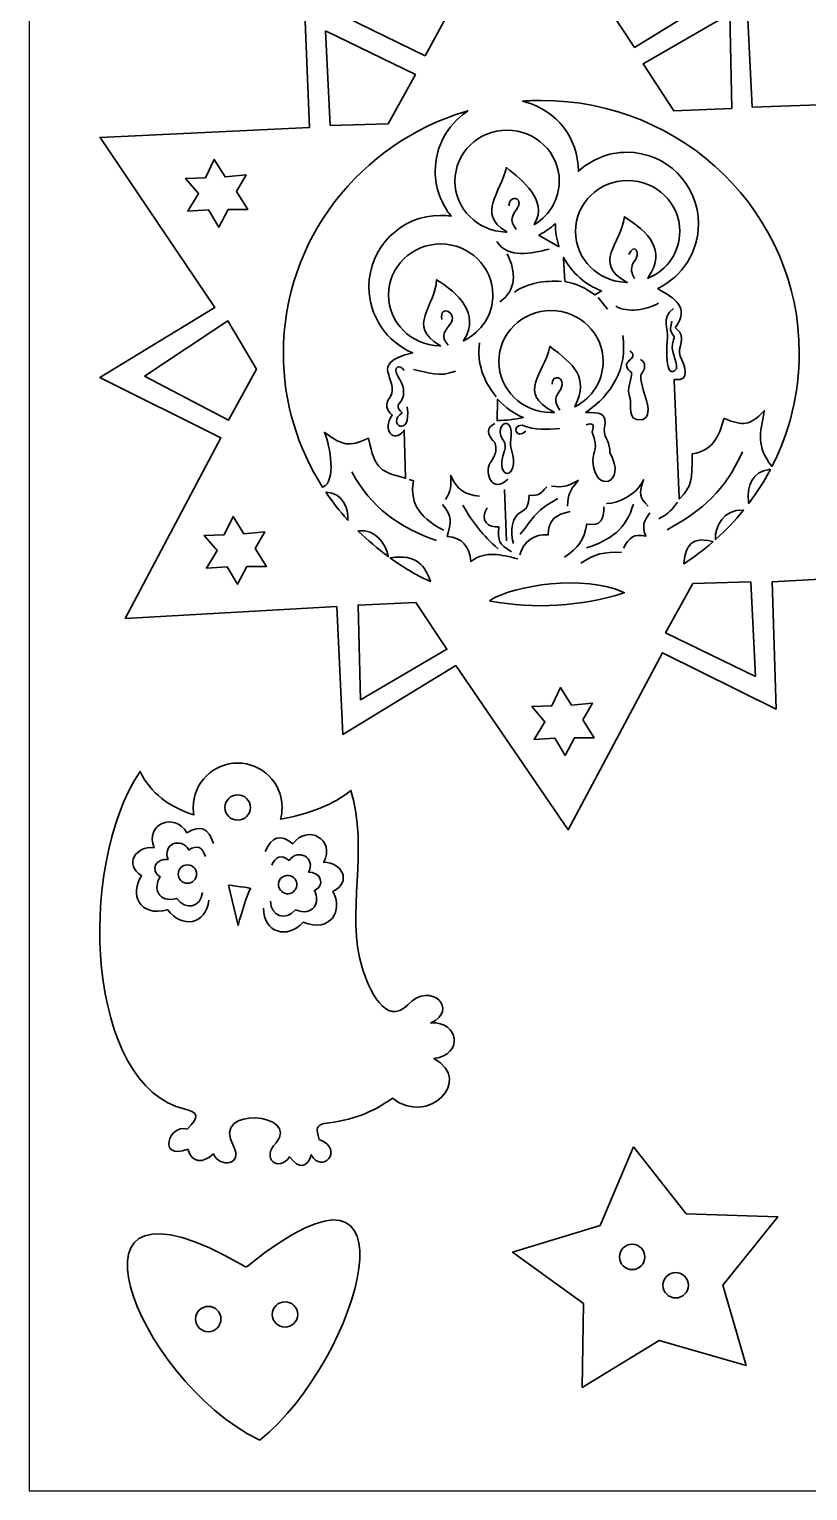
# Model space of a CAD drawing. Header units: millimetres. Extents: x -109 to 102, y -98 to 112.
# Drawn here: x -108.2 to -46.8, y -98 to 17.1 of the extents above; entities that cross this region are included whole.
import ezdxf

# ---------------------------------------------------------------- set-up
doc = ezdxf.new("R2010")
doc.units = ezdxf.units.MM
doc.header["$MEASUREMENT"] = 0
doc.layers.add('layer 1', color=7, linetype='Continuous')

msp = doc.modelspace()

# ---------------------------------------------------------------- linework, layer by layer
at = {"layer": 'layer 1', "color": 137}
msp.add_lwpolyline([(-108.1613, -97.9675), (101.8387, -97.9675), (101.8387, 112.0323), (-108.1613, 112.0323), (-108.1613, -97.9675)], close=True, dxfattribs=at)
at = {"layer": 'layer 1', "color": 3, "lineweight": 35}
for centre in [(-95.6941, -49.4082), (-95.694, -49.4082)]:
    msp.add_ellipse(centre, major_axis=(0, 0.7242), ratio=1, dxfattribs=at)
at = {"layer": 'layer 1', "lineweight": 35}
for points, knots in [([(-76.9587, 15.0064), (-76.9587, 15.0064), (-69.3111, 29.0803), (-69.3111, 29.0803), (-69.3111, 29.0803), (-69.3111, 29.0803), (-60.4698, 15.6772), (-60.4698, 15.6772), (-60.4698, 15.6772), (-60.4698, 15.6772), (-51.7024, 21.0904), (-51.7024, 21.0904), (-51.7024, 21.0904), (-51.7024, 21.0904), (-51.1985, 10.9813), (-51.1985, 10.9813), (-51.1985, 10.9813), (-51.1985, 10.9813), (-35.3804, 11.518), (-35.3804, 11.518), (-35.3804, 11.518), (-35.3804, 11.518), (-42.6118, -2.3478), (-42.6118, -2.3478), (-42.6118, -2.3478), (-42.6118, -2.3478), (-33.7567, -7.0247), (-33.7567, -7.0247), (-33.7567, -7.0247), (-33.7567, -7.0247), (-42.2969, -12.4516), (-42.2969, -12.4516), (-42.2969, -12.4516), (-42.2969, -12.4516), (-33.9785, -25.5261), (-33.9785, -25.5261), (-33.9785, -25.5261), (-33.9785, -25.5261), (-49.6159, -26.4051), (-49.6159, -26.4051), (-49.6159, -26.4051), (-49.6159, -26.4051), (-49.3201, -36.4212), (-49.3201, -36.4212), (-49.3201, -36.4212), (-49.3201, -36.4212), (-58.2629, -31.9799), (-58.2629, -31.9799), (-58.2629, -31.9799), (-58.2629, -31.9799), (-65.6886, -45.9197), (-65.6886, -45.9197), (-65.6886, -45.9197), (-65.6886, -45.9197), (-74.5437, -32.9931), (-74.5437, -32.9931), (-74.5437, -32.9931), (-74.5437, -32.9931), (-83.4452, -38.4063), (-83.4452, -38.4063), (-83.4452, -38.4063), (-83.4452, -38.4063), (-83.9353, -28.3435), (-83.9353, -28.3435), (-83.9353, -28.3435), (-83.9353, -28.3435), (-100.5996, -29.2828), (-100.5996, -29.2828), (-100.5996, -29.2828), (-100.5996, -29.2828), (-93.0588, -15.061), (-93.0588, -15.061), (-93.0588, -15.061), (-93.0588, -15.061), (-102.5847, -10.3186), (-102.5847, -10.3186), (-102.5847, -10.3186), (-102.5847, -10.3186), (-93.5352, -4.7903), (-93.5352, -4.7903), (-93.5352, -4.7903), (-93.5352, -4.7903), (-102.571, 8.5991), (-102.571, 8.5991), (-102.571, 8.5991), (-102.571, 8.5991), (-86.0821, 9.3713), (-86.0821, 9.3713), (-86.0821, 9.3713), (-86.0821, 9.3713), (-86.4983, 19.6885), (-86.4983, 19.6885), (-86.4983, 19.6885), (-86.4983, 19.6885), (-76.9587, 15.0064), (-76.9587, 15.0064)], [0, 0, 0, 0, 0.04, 0.04, 0.04, 0.04, 0.08, 0.08, 0.08, 0.08, 0.12, 0.12, 0.12, 0.12, 0.16, 0.16, 0.16, 0.16, 0.2, 0.2, 0.2, 0.2, 0.24, 0.24, 0.24, 0.24, 0.28, 0.28, 0.28, 0.28, 0.32, 0.32, 0.32, 0.32, 0.36, 0.36, 0.36, 0.36, 0.4, 0.4, 0.4, 0.4, 0.44, 0.44, 0.44, 0.44, 0.48, 0.48, 0.48, 0.48, 0.52, 0.52, 0.52, 0.52, 0.56, 0.56, 0.56, 0.56, 0.6, 0.6, 0.6, 0.6, 0.64, 0.64, 0.64, 0.64, 0.68, 0.68, 0.68, 0.68, 0.72, 0.72, 0.72, 0.72, 0.76, 0.76, 0.76, 0.76, 0.8, 0.8, 0.8, 0.8, 0.84, 0.84, 0.84, 0.84, 0.88, 0.88, 0.88, 0.88, 0.92, 0.92, 0.92, 0.92, 1, 1, 1, 1]), ([(-52.9541, 18.339), (-52.9541, 18.339), (-52.8109, 10.8746), (-52.8109, 10.8746), (-52.8109, 10.8746), (-52.8109, 10.8746), (-57.3719, 10.6958), (-57.3719, 10.6958), (-57.3719, 10.6958), (-57.3719, 10.6958), (-59.7788, 14.402), (-59.7788, 14.402), (-59.7788, 14.402), (-59.7788, 14.402), (-52.9541, 18.339), (-52.9541, 18.339)], [0, 0, 0, 0, 0.2, 0.2, 0.2, 0.2, 0.4, 0.4, 0.4, 0.4, 0.6, 0.6, 0.6, 0.6, 1, 1, 1, 1]), ([(-84.8149, 16.9996), (-84.8149, 16.9996), (-84.4458, 9.543), (-84.4458, 9.543), (-84.4458, 9.543), (-84.4458, 9.543), (-79.8833, 9.6774), (-79.8833, 9.6774), (-79.8833, 9.6774), (-79.8833, 9.6774), (-77.7363, 13.54), (-77.7363, 13.54), (-77.7363, 13.54), (-77.7363, 13.54), (-84.8149, 16.9996), (-84.8149, 16.9996)], [0, 0, 0, 0, 0.2, 0.2, 0.2, 0.2, 0.4, 0.4, 0.4, 0.4, 0.6, 0.6, 0.6, 0.6, 1, 1, 1, 1]), ([(-58.6175, -3.3373), (-57.3039, -4.0619), (-56.1159, -4.817), (-57.2179, -6.3064), (-57.2179, -6.3064), (-57.2773, -6.3866), (-57.2795, -6.3695), (-57.2015, -6.4299), (-57.2015, -6.4299), (-56.2652, -7.1553), (-57.1599, -7.9455), (-56.8695, -8.6283), (-56.8695, -8.6283), (-56.4908, -9.333), (-56.0527, -10.6408), (-57.2501, -10.4578), (-57.2501, -10.4578), (-57.3642, -10.4406), (-57.3391, -10.4448), (-57.3342, -10.5601), (-57.3342, -10.5601), (-57.3342, -10.5601), (-56.942, -19.7545), (-56.942, -19.7545), (-56.942, -19.7545), (-56.9371, -19.8698), (-56.961, -19.9076), (-56.87, -19.8087), (-56.87, -19.8087), (-55.9657, -18.8278), (-55.9085, -18.4183), (-55.9298, -16.3534), (-55.9298, -16.3534), (-55.9303, -16.3106), (-55.9257, -16.3197), (-55.8837, -16.3134), (-55.8837, -16.3134), (-54.3164, -16.0793), (-53.826, -14.9676), (-53.4224, -13.5614), (-53.4224, -13.5614), (-53.4122, -13.5256), (-53.4139, -13.5324), (-53.3798, -13.5456), (-53.3798, -13.5456), (-51.9052, -14.1208), (-51.4169, -14.1416), (-50.282, -12.952), (-50.282, -12.952), (-50.2148, -12.8815), (-50.2258, -12.8878), (-50.2432, -12.9779), (-50.2432, -12.9779), (-50.5832, -14.7273), (-50.8867, -15.7191), (-49.6677, -17.2765), (-49.6677, -17.2765), (-49.6327, -17.3211), (-49.6397, -17.317), (-49.6145, -17.2678), (-49.6145, -17.2678), (-48.2522, -14.5956), (-47.4846, -11.5821), (-47.4846, -8.393), (-47.4846, -8.393), (-47.4846, 2.597), (-56.5869, 11.5096), (-67.811, 11.5096), (-67.811, 11.5096), (-68.2262, 11.5096), (-68.6386, 11.497), (-69.0476, 11.4729), (-69.0476, 11.4729), (-69.4103, 11.4516), (-69.3355, 11.464), (-69.0361, 11.382), (-69.0361, 11.382), (-66.6493, 10.7261), (-64.8951, 8.5405), (-64.8951, 5.9457), (-64.8951, 5.9457), (-64.8951, 5.9457), (-64.8953, 5.9254), (-64.8953, 5.9254), (-64.8953, 5.9254), (-63.8901, 6.8554), (-62.5457, 7.4241), (-61.0685, 7.4241), (-61.0685, 7.4241), (-57.9555, 7.4241), (-55.431, 4.8995), (-55.431, 1.7865), (-55.431, 1.7865), (-55.431, -0.435), (-56.7168, -2.3566), (-58.5844, -3.2751), (-58.5844, -3.2751), (-58.6424, -3.3035), (-58.6867, -3.2991), (-58.6175, -3.3373)], [0, 0, 0, 0, 0.03846154, 0.03846154, 0.03846154, 0.03846154, 0.07692308, 0.07692308, 0.07692308, 0.07692308, 0.11538462, 0.11538462, 0.11538462, 0.11538462, 0.15384615, 0.15384615, 0.15384615, 0.15384615, 0.19230769, 0.19230769, 0.19230769, 0.19230769, 0.23076923, 0.23076923, 0.23076923, 0.23076923, 0.26923077, 0.26923077, 0.26923077, 0.26923077, 0.30769231, 0.30769231, 0.30769231, 0.30769231, 0.34615385, 0.34615385, 0.34615385, 0.34615385, 0.38461538, 0.38461538, 0.38461538, 0.38461538, 0.42307692, 0.42307692, 0.42307692, 0.42307692, 0.46153846, 0.46153846, 0.46153846, 0.46153846, 0.5, 0.5, 0.5, 0.5, 0.53846154, 0.53846154, 0.53846154, 0.53846154, 0.57692308, 0.57692308, 0.57692308, 0.57692308, 0.61538462, 0.61538462, 0.61538462, 0.61538462, 0.65384615, 0.65384615, 0.65384615, 0.65384615, 0.69230769, 0.69230769, 0.69230769, 0.69230769, 0.73076923, 0.73076923, 0.73076923, 0.73076923, 0.76923077, 0.76923077, 0.76923077, 0.76923077, 0.80769231, 0.80769231, 0.80769231, 0.80769231, 0.84615385, 0.84615385, 0.84615385, 0.84615385, 0.88461538, 0.88461538, 0.88461538, 0.88461538, 0.92307692, 0.92307692, 0.92307692, 0.92307692, 1, 1, 1, 1]), ([(-84.8341, -14.6672), (-83.4626, -15.6757), (-82.9722, -15.7992), (-81.4749, -15.0999), (-81.4749, -15.0999), (-81.4376, -15.0825), (-81.4293, -15.0631), (-81.4208, -15.1071), (-81.4208, -15.1071), (-80.9234, -17.6595), (-80.376, -17.7199), (-78.5432, -18.2248), (-78.5432, -18.2248), (-78.5016, -18.2361), (-78.5078, -18.2375), (-78.5089, -18.1946), (-78.5089, -18.1946), (-78.5089, -18.1946), (-78.6064, -14.5145), (-78.6064, -14.5145), (-78.6064, -14.5145), (-78.6089, -14.4255), (-78.6018, -14.4332), (-78.654, -14.5003), (-78.654, -14.5003), (-79.4576, -15.5349), (-80.4058, -14.3934), (-79.5616, -13.2814), (-79.5616, -13.2814), (-79.5416, -13.2553), (-79.5563, -13.2567), (-79.5802, -13.2366), (-79.5802, -13.2366), (-79.9416, -12.9308), (-80.2275, -12.4585), (-79.7156, -11.8528), (-79.7156, -11.8528), (-78.9105, -10.3835), (-81.5916, -9.2218), (-77.9482, -8.3725), (-77.9482, -8.3725), (-79.9719, -7.5167), (-81.3922, -5.5127), (-81.3922, -3.1777), (-81.3922, -3.1777), (-81.3922, -0.0647), (-78.8676, 2.4598), (-75.7546, 2.4598), (-75.7546, 2.4598), (-75.4685, 2.4598), (-75.1874, 2.4384), (-74.9127, 2.3972), (-74.9127, 2.3972), (-75.6988, 3.3663), (-76.1702, 4.6009), (-76.1702, 5.9457), (-76.1702, 5.9457), (-76.1702, 7.8649), (-75.2106, 9.5603), (-73.7453, 10.5785), (-73.7453, 10.5785), (-73.5584, 10.7084), (-73.5131, 10.7154), (-73.7611, 10.6414), (-73.7611, 10.6414), (-82.0828, 8.1497), (-88.1373, 0.5698), (-88.1373, -8.393), (-88.1373, -8.393), (-88.1373, -12.2729), (-87.002, -15.8933), (-85.0399, -18.9544), (-85.0399, -18.9544), (-83.9347, -18.4966), (-84.4571, -15.7028), (-84.8754, -14.6985), (-84.8754, -14.6985), (-84.9197, -14.5923), (-84.9276, -14.5985), (-84.8341, -14.6672)], [0, 0, 0, 0, 0.04761905, 0.04761905, 0.04761905, 0.04761905, 0.0952381, 0.0952381, 0.0952381, 0.0952381, 0.14285714, 0.14285714, 0.14285714, 0.14285714, 0.19047619, 0.19047619, 0.19047619, 0.19047619, 0.23809524, 0.23809524, 0.23809524, 0.23809524, 0.28571429, 0.28571429, 0.28571429, 0.28571429, 0.33333333, 0.33333333, 0.33333333, 0.33333333, 0.38095238, 0.38095238, 0.38095238, 0.38095238, 0.42857143, 0.42857143, 0.42857143, 0.42857143, 0.47619048, 0.47619048, 0.47619048, 0.47619048, 0.52380952, 0.52380952, 0.52380952, 0.52380952, 0.57142857, 0.57142857, 0.57142857, 0.57142857, 0.61904762, 0.61904762, 0.61904762, 0.61904762, 0.66666667, 0.66666667, 0.66666667, 0.66666667, 0.71428571, 0.71428571, 0.71428571, 0.71428571, 0.76190476, 0.76190476, 0.76190476, 0.76190476, 0.80952381, 0.80952381, 0.80952381, 0.80952381, 0.85714286, 0.85714286, 0.85714286, 0.85714286, 0.9047619, 0.9047619, 0.9047619, 0.9047619, 1, 1, 1, 1]), ([(-70.6179, 1.2126), (-72.8846, 2.617), (-71.0278, 4.2378), (-70.5571, 6.2178), (-70.5571, 6.2178), (-69.2804, 5.1881), (-67.3045, 3.667), (-68.3142, 1.8395), (-68.3142, 1.8395), (-68.3834, 1.7144), (-68.4066, 1.7058), (-68.2716, 1.7912), (-68.2716, 1.7912), (-67.1435, 2.5068), (-66.3971, 3.7483), (-66.3971, 5.1597), (-66.3971, 5.1597), (-66.3971, 7.3761), (-68.2374, 9.1736), (-70.5068, 9.1736), (-70.5068, 9.1736), (-72.7761, 9.1736), (-74.6163, 7.3761), (-74.6163, 5.1597), (-74.6163, 5.1597), (-74.6163, 2.978), (-72.8331, 1.2022), (-70.6128, 1.1472), (-70.6128, 1.1472), (-70.4629, 1.1437), (-70.519, 1.1514), (-70.6179, 1.2126)], [0, 0, 0, 0, 0.11111111, 0.11111111, 0.11111111, 0.11111111, 0.22222222, 0.22222222, 0.22222222, 0.22222222, 0.33333333, 0.33333333, 0.33333333, 0.33333333, 0.44444444, 0.44444444, 0.44444444, 0.44444444, 0.55555556, 0.55555556, 0.55555556, 0.55555556, 0.66666667, 0.66666667, 0.66666667, 0.66666667, 0.77777778, 0.77777778, 0.77777778, 0.77777778, 1, 1, 1, 1]), ([(-94.2832, 5.4181), (-94.2832, 5.4181), (-93.5787, 6.8624), (-93.5787, 6.8624), (-93.5787, 6.8624), (-93.5787, 6.8624), (-92.7233, 5.4853), (-92.7233, 5.4853), (-92.7233, 5.4853), (-92.7233, 5.4853), (-91.0794, 5.6364), (-91.0794, 5.6364), (-91.0794, 5.6364), (-91.0794, 5.6364), (-91.8342, 4.3265), (-91.8342, 4.3265), (-91.8342, 4.3265), (-91.8342, 4.3265), (-90.9452, 2.9158), (-90.9452, 2.9158), (-90.9452, 2.9158), (-90.9452, 2.9158), (-92.4885, 2.9158), (-92.4885, 2.9158), (-92.4885, 2.9158), (-92.4885, 2.9158), (-93.2265, 1.5218), (-93.2265, 1.5218), (-93.2265, 1.5218), (-93.2265, 1.5218), (-94.0316, 2.8822), (-94.0316, 2.8822), (-94.0316, 2.8822), (-94.0316, 2.8822), (-95.6755, 2.7814), (-95.6755, 2.7814), (-95.6755, 2.7814), (-95.6755, 2.7814), (-94.82, 4.1753), (-94.82, 4.1753), (-94.82, 4.1753), (-94.82, 4.1753), (-95.8432, 5.3677), (-95.8432, 5.3677), (-95.8432, 5.3677), (-95.8432, 5.3677), (-94.2832, 5.4181), (-94.2832, 5.4181)], [0, 0, 0, 0, 0.07692308, 0.07692308, 0.07692308, 0.07692308, 0.15384615, 0.15384615, 0.15384615, 0.15384615, 0.23076923, 0.23076923, 0.23076923, 0.23076923, 0.30769231, 0.30769231, 0.30769231, 0.30769231, 0.38461538, 0.38461538, 0.38461538, 0.38461538, 0.46153846, 0.46153846, 0.46153846, 0.46153846, 0.53846154, 0.53846154, 0.53846154, 0.53846154, 0.61538462, 0.61538462, 0.61538462, 0.61538462, 0.69230769, 0.69230769, 0.69230769, 0.69230769, 0.76923077, 0.76923077, 0.76923077, 0.76923077, 0.84615385, 0.84615385, 0.84615385, 0.84615385, 1, 1, 1, 1]), ([(-61.1146, -2.7644), (-63.8121, -1.3258), (-61.5313, 0.216), (-61.2643, 2.3551), (-61.2643, 2.3551), (-59.3488, 1.0949), (-57.962, -0.2273), (-59.3559, -2.3922), (-59.3559, -2.3922), (-59.4233, -2.4969), (-59.4781, -2.5315), (-59.3305, -2.4666), (-59.3305, -2.4666), (-57.8996, -1.8387), (-56.903, -0.4347), (-56.903, 1.1963), (-56.903, 1.1963), (-56.903, 3.4127), (-58.7433, 5.2101), (-61.0127, 5.2101), (-61.0127, 5.2101), (-63.282, 5.2101), (-65.1222, 3.4127), (-65.1222, 1.1963), (-65.1222, 1.1963), (-65.1222, -0.9855), (-63.339, -2.7613), (-61.1187, -2.8162), (-61.1187, -2.8162), (-60.9837, -2.8194), (-61.0106, -2.8199), (-61.1146, -2.7644)], [0, 0, 0, 0, 0.11111111, 0.11111111, 0.11111111, 0.11111111, 0.22222222, 0.22222222, 0.22222222, 0.22222222, 0.33333333, 0.33333333, 0.33333333, 0.33333333, 0.44444444, 0.44444444, 0.44444444, 0.44444444, 0.55555556, 0.55555556, 0.55555556, 0.55555556, 0.66666667, 0.66666667, 0.66666667, 0.66666667, 0.77777778, 0.77777778, 0.77777778, 0.77777778, 1, 1, 1, 1]), ([(-67.9702, 0.8855), (-67.9702, 0.8855), (-66.4675, 0.0175), (-66.4675, 0.0175), (-66.4675, 0.0175), (-66.4109, -0.0152), (-66.4077, -0.0288), (-66.4297, 0.0386), (-66.4297, 0.0386), (-66.6076, 0.5847), (-66.7047, 1.1672), (-66.7061, 1.7722), (-66.7061, 1.7722), (-66.7061, 1.8179), (-66.7138, 1.7993), (-66.7409, 1.7747), (-66.7409, 1.7747), (-67.1037, 1.4446), (-67.5099, 1.1611), (-67.9496, 0.934), (-67.9496, 0.934), (-67.9948, 0.9106), (-68.0216, 0.9151), (-67.9702, 0.8855)], [0, 0, 0, 0, 0.14285714, 0.14285714, 0.14285714, 0.14285714, 0.28571429, 0.28571429, 0.28571429, 0.28571429, 0.42857143, 0.42857143, 0.42857143, 0.42857143, 0.57142857, 0.57142857, 0.57142857, 0.57142857, 0.71428571, 0.71428571, 0.71428571, 0.71428571, 1, 1, 1, 1]), ([(-75.8473, -7.7598), (-78.4292, -6.2225), (-76.187, -4.7981), (-76.0589, -2.616), (-76.0589, -2.616), (-74.3401, -3.6841), (-72.6362, -5.2796), (-73.8886, -7.3142), (-73.8886, -7.3142), (-73.9611, -7.4323), (-73.9899, -7.4443), (-73.8487, -7.3726), (-73.8487, -7.3726), (-72.5308, -6.7041), (-71.6305, -5.3586), (-71.6305, -3.8084), (-71.6305, -3.8084), (-71.6305, -1.5919), (-73.4707, 0.2055), (-75.7401, 0.2055), (-75.7401, 0.2055), (-78.0094, 0.2055), (-79.8497, -1.5919), (-79.8497, -3.8084), (-79.8497, -3.8084), (-79.8497, -5.9867), (-78.072, -7.7604), (-75.8566, -7.8206), (-75.8566, -7.8206), (-75.7112, -7.8244), (-75.7357, -7.8263), (-75.8473, -7.7598)], [0, 0, 0, 0, 0.11111111, 0.11111111, 0.11111111, 0.11111111, 0.22222222, 0.22222222, 0.22222222, 0.22222222, 0.33333333, 0.33333333, 0.33333333, 0.33333333, 0.44444444, 0.44444444, 0.44444444, 0.44444444, 0.55555556, 0.55555556, 0.55555556, 0.55555556, 0.66666667, 0.66666667, 0.66666667, 0.66666667, 0.77777778, 0.77777778, 0.77777778, 0.77777778, 1, 1, 1, 1]), ([(-66.0521, -0.949), (-66.0521, -0.949), (-65.9491, -2.7422), (-65.9491, -2.7422), (-65.9491, -2.7422), (-65.0726, -2.9122), (-64.2685, -3.2854), (-63.5877, -3.8107), (-63.5877, -3.8107), (-63.5877, -3.8107), (-63.0874, -3.5127), (-63.0874, -3.5127), (-63.0874, -3.5127), (-63.0424, -3.4859), (-63.052, -3.4919), (-63.0974, -3.4744), (-63.0974, -3.4744), (-64.3413, -2.9941), (-65.3723, -2.0856), (-66.0093, -0.9294), (-66.0093, -0.9294), (-66.0707, -0.8179), (-66.0588, -0.8305), (-66.0521, -0.949)], [0, 0, 0, 0, 0.14285714, 0.14285714, 0.14285714, 0.14285714, 0.28571429, 0.28571429, 0.28571429, 0.28571429, 0.42857143, 0.42857143, 0.42857143, 0.42857143, 0.57142857, 0.57142857, 0.57142857, 0.57142857, 0.71428571, 0.71428571, 0.71428571, 0.71428571, 1, 1, 1, 1]), ([(-66.8571, -13.0073), (-69.7608, -11.45), (-67.6236, -10.1791), (-67.1352, -7.8557), (-67.1352, -7.8557), (-65.2545, -9.3041), (-64.0535, -10.2624), (-65.1462, -12.54), (-65.1462, -12.54), (-65.1803, -12.6113), (-65.2194, -12.643), (-65.1265, -12.5951), (-65.1265, -12.5951), (-63.8269, -11.921), (-62.9416, -10.5854), (-62.9416, -9.0481), (-62.9416, -9.0481), (-62.9416, -6.8317), (-64.7819, -5.0343), (-67.0512, -5.0343), (-67.0512, -5.0343), (-69.3205, -5.0343), (-71.1608, -6.8317), (-71.1608, -9.0481), (-71.1608, -9.0481), (-71.1608, -11.2645), (-69.3205, -13.0619), (-67.0512, -13.0619), (-67.0512, -13.0619), (-66.9925, -13.0619), (-66.934, -13.0606), (-66.876, -13.0581), (-66.876, -13.0581), (-66.7641, -13.0535), (-66.7532, -13.0629), (-66.8571, -13.0073)], [0, 0, 0, 0, 0.1, 0.1, 0.1, 0.1, 0.2, 0.2, 0.2, 0.2, 0.3, 0.3, 0.3, 0.3, 0.4, 0.4, 0.4, 0.4, 0.5, 0.5, 0.5, 0.5, 0.6, 0.6, 0.6, 0.6, 0.7, 0.7, 0.7, 0.7, 0.8, 0.8, 0.8, 0.8, 1, 1, 1, 1]), ([(-99.069, -10.2031), (-99.069, -10.2031), (-92.4534, -13.6629), (-92.4534, -13.6629), (-92.4534, -13.6629), (-92.4534, -13.6629), (-90.2576, -9.6613), (-90.2576, -9.6613), (-90.2576, -9.6613), (-90.2576, -9.6613), (-92.4999, -5.8532), (-92.4999, -5.8532), (-92.4999, -5.8532), (-92.4999, -5.8532), (-99.069, -10.2031), (-99.069, -10.2031)], [0, 0, 0, 0, 0.2, 0.2, 0.2, 0.2, 0.4, 0.4, 0.4, 0.4, 0.6, 0.6, 0.6, 0.6, 1, 1, 1, 1]), ([(-71.2631, -12.0837), (-71.2631, -12.0837), (-71.2951, -13.7001), (-71.2951, -13.7001), (-71.2951, -13.7001), (-70.5884, -13.7001), (-69.9184, -13.5891), (-69.2227, -13.4706), (-69.2227, -13.4706), (-69.9821, -13.1492), (-70.6562, -12.666), (-71.2025, -12.0646), (-71.2025, -12.0646), (-71.2673, -11.9931), (-71.2611, -11.9784), (-71.2631, -12.0837)], [0, 0, 0, 0, 0.2, 0.2, 0.2, 0.2, 0.4, 0.4, 0.4, 0.4, 0.6, 0.6, 0.6, 0.6, 1, 1, 1, 1]), ([(-70.7236, -16.0872), (-71.5782, -18.5303), (-69.4211, -18.4073), (-70.1542, -16.0125), (-70.1542, -16.0125), (-70.2625, -15.6589), (-70.2614, -15.5634), (-70.2159, -15.195), (-70.2159, -15.195), (-69.9387, -12.9634), (-71.7258, -14.1013), (-70.7751, -15.3126), (-70.7751, -15.3126), (-70.6013, -15.5338), (-70.6313, -15.8232), (-70.7236, -16.0872)], [0, 0, 0, 0, 0.2, 0.2, 0.2, 0.2, 0.4, 0.4, 0.4, 0.4, 0.6, 0.6, 0.6, 0.6, 1, 1, 1, 1]), ([(-49.8522, -17.5506), (-51.1898, -17.7505), (-51.6374, -18.8244), (-51.4915, -20.1078), (-51.4915, -20.1078), (-51.4728, -20.2727), (-51.4738, -20.2351), (-51.3851, -20.1158), (-51.3851, -20.1158), (-50.7918, -19.3203), (-50.2574, -18.4798), (-49.788, -17.6011), (-49.788, -17.6011), (-49.7417, -17.5139), (-49.7645, -17.5377), (-49.8522, -17.5506)], [0, 0, 0, 0, 0.2, 0.2, 0.2, 0.2, 0.4, 0.4, 0.4, 0.4, 0.6, 0.6, 0.6, 0.6, 1, 1, 1, 1]), ([(-83.0448, -21.5037), (-82.9679, -20.6556), (-83.4807, -19.3699), (-84.7471, -19.3354), (-84.7471, -19.3354), (-84.7971, -19.3341), (-84.7922, -19.3312), (-84.7652, -19.3714), (-84.7652, -19.3714), (-84.2571, -20.1218), (-83.6987, -20.8367), (-83.0944, -21.5112), (-83.0944, -21.5112), (-83.0511, -21.5594), (-83.0512, -21.5756), (-83.0448, -21.5037)], [0, 0, 0, 0, 0.2, 0.2, 0.2, 0.2, 0.4, 0.4, 0.4, 0.4, 0.6, 0.6, 0.6, 0.6, 1, 1, 1, 1]), ([(-51.9226, -20.7428), (-53.466, -20.6772), (-54.1321, -22.0476), (-54.0952, -23.021), (-54.0952, -23.021), (-54.093, -23.0804), (-54.0998, -23.0839), (-54.0547, -23.0432), (-54.0547, -23.0432), (-53.278, -22.3436), (-52.5571, -21.5855), (-51.8993, -20.7761), (-51.8993, -20.7761), (-51.8671, -20.7366), (-51.8752, -20.7447), (-51.9226, -20.7428)], [0, 0, 0, 0, 0.2, 0.2, 0.2, 0.2, 0.4, 0.4, 0.4, 0.4, 0.6, 0.6, 0.6, 0.6, 1, 1, 1, 1]), ([(-92.8074, -22.6901), (-92.8074, -22.6901), (-92.1029, -21.2458), (-92.1029, -21.2458), (-92.1029, -21.2458), (-92.1029, -21.2458), (-91.2474, -22.623), (-91.2474, -22.623), (-91.2474, -22.623), (-91.2474, -22.623), (-89.6036, -22.4718), (-89.6036, -22.4718), (-89.6036, -22.4718), (-89.6036, -22.4718), (-90.3584, -23.7818), (-90.3584, -23.7818), (-90.3584, -23.7818), (-90.3584, -23.7818), (-89.4694, -25.1925), (-89.4694, -25.1925), (-89.4694, -25.1925), (-89.4694, -25.1925), (-91.0126, -25.1925), (-91.0126, -25.1925), (-91.0126, -25.1925), (-91.0126, -25.1925), (-91.7507, -26.5864), (-91.7507, -26.5864), (-91.7507, -26.5864), (-91.7507, -26.5864), (-92.5558, -25.2261), (-92.5558, -25.2261), (-92.5558, -25.2261), (-92.5558, -25.2261), (-94.1996, -25.3268), (-94.1996, -25.3268), (-94.1996, -25.3268), (-94.1996, -25.3268), (-93.3442, -23.9329), (-93.3442, -23.9329), (-93.3442, -23.9329), (-93.3442, -23.9329), (-94.3674, -22.7405), (-94.3674, -22.7405), (-94.3674, -22.7405), (-94.3674, -22.7405), (-92.8074, -22.6901), (-92.8074, -22.6901)], [0, 0, 0, 0, 0.07692308, 0.07692308, 0.07692308, 0.07692308, 0.15384615, 0.15384615, 0.15384615, 0.15384615, 0.23076923, 0.23076923, 0.23076923, 0.23076923, 0.30769231, 0.30769231, 0.30769231, 0.30769231, 0.38461538, 0.38461538, 0.38461538, 0.38461538, 0.46153846, 0.46153846, 0.46153846, 0.46153846, 0.53846154, 0.53846154, 0.53846154, 0.53846154, 0.61538462, 0.61538462, 0.61538462, 0.61538462, 0.69230769, 0.69230769, 0.69230769, 0.69230769, 0.76923077, 0.76923077, 0.76923077, 0.76923077, 0.84615385, 0.84615385, 0.84615385, 0.84615385, 1, 1, 1, 1]), ([(-79.8809, -24.3585), (-80.0639, -23.4068), (-80.8561, -22.2151), (-82.1807, -22.3887), (-82.1807, -22.3887), (-82.2389, -22.3963), (-82.2583, -22.3857), (-82.2109, -22.4314), (-82.2109, -22.4314), (-81.5401, -23.0747), (-80.6613, -23.8376), (-79.9069, -24.387), (-79.9069, -24.387), (-79.8588, -24.4218), (-79.8711, -24.4101), (-79.8809, -24.3585)], [0, 0, 0, 0, 0.2, 0.2, 0.2, 0.2, 0.4, 0.4, 0.4, 0.4, 0.6, 0.6, 0.6, 0.6, 1, 1, 1, 1]), ([(-54.3442, -23.227), (-56.2238, -22.6808), (-56.4976, -24.0044), (-56.5804, -24.9082), (-56.5804, -24.9082), (-56.5877, -24.9883), (-56.6015, -24.9957), (-56.5303, -24.9492), (-56.5303, -24.9492), (-55.7541, -24.441), (-55.0155, -23.882), (-54.3196, -23.2768), (-54.3196, -23.2768), (-54.271, -23.2346), (-54.2877, -23.2433), (-54.3442, -23.227)], [0, 0, 0, 0, 0.2, 0.2, 0.2, 0.2, 0.4, 0.4, 0.4, 0.4, 0.6, 0.6, 0.6, 0.6, 1, 1, 1, 1]), ([(-76.5656, -26.2932), (-76.9568, -25.2078), (-77.6161, -24.1719), (-79.6858, -24.5069), (-79.6858, -24.5069), (-79.7368, -24.5151), (-79.7337, -24.5111), (-79.6924, -24.5405), (-79.6924, -24.5405), (-78.7228, -25.2287), (-77.7407, -25.8422), (-76.5997, -26.3443), (-76.5997, -26.3443), (-76.5183, -26.3802), (-76.5385, -26.3683), (-76.5656, -26.2932)], [0, 0, 0, 0, 0.2, 0.2, 0.2, 0.2, 0.4, 0.4, 0.4, 0.4, 0.6, 0.6, 0.6, 0.6, 1, 1, 1, 1]), ([(-61.3213, -27.2279), (-64.4216, -25.8027), (-70.0165, -26.6687), (-71.7902, -27.8268), (-71.7902, -27.8268), (-71.8733, -27.8809), (-71.9266, -27.8874), (-71.8085, -27.9104), (-71.8085, -27.9104), (-68.4103, -28.5725), (-64.6206, -28.3191), (-61.3182, -27.2744), (-61.3182, -27.2744), (-61.2474, -27.252), (-61.258, -27.257), (-61.3213, -27.2279)], [0, 0, 0, 0, 0.2, 0.2, 0.2, 0.2, 0.4, 0.4, 0.4, 0.4, 0.6, 0.6, 0.6, 0.6, 1, 1, 1, 1]), ([(-50.9405, -33.8639), (-50.9405, -33.8639), (-51.3096, -26.4073), (-51.3096, -26.4073), (-51.3096, -26.4073), (-51.3096, -26.4073), (-55.8721, -26.5417), (-55.8721, -26.5417), (-55.8721, -26.5417), (-55.8721, -26.5417), (-58.0191, -30.4043), (-58.0191, -30.4043), (-58.0191, -30.4043), (-58.0191, -30.4043), (-50.9405, -33.8639), (-50.9405, -33.8639)], [0, 0, 0, 0, 0.2, 0.2, 0.2, 0.2, 0.4, 0.4, 0.4, 0.4, 0.6, 0.6, 0.6, 0.6, 1, 1, 1, 1]), ([(-82.0461, -35.6926), (-82.0461, -35.6926), (-82.2484, -28.2296), (-82.2484, -28.2296), (-82.2484, -28.2296), (-82.2484, -28.2296), (-77.6891, -28.0146), (-77.6891, -28.0146), (-77.6891, -28.0146), (-77.6891, -28.0146), (-75.2529, -31.7017), (-75.2529, -31.7017), (-75.2529, -31.7017), (-75.2529, -31.7017), (-82.0461, -35.6926), (-82.0461, -35.6926)], [0, 0, 0, 0, 0.2, 0.2, 0.2, 0.2, 0.4, 0.4, 0.4, 0.4, 0.6, 0.6, 0.6, 0.6, 1, 1, 1, 1]), ([(-66.9938, -36.174), (-66.9938, -36.174), (-66.2893, -34.7297), (-66.2893, -34.7297), (-66.2893, -34.7297), (-66.2893, -34.7297), (-65.4339, -36.1069), (-65.4339, -36.1069), (-65.4339, -36.1069), (-65.4339, -36.1069), (-63.79, -35.9557), (-63.79, -35.9557), (-63.79, -35.9557), (-63.79, -35.9557), (-64.5449, -37.2657), (-64.5449, -37.2657), (-64.5449, -37.2657), (-64.5449, -37.2657), (-63.6559, -38.6764), (-63.6559, -38.6764), (-63.6559, -38.6764), (-63.6559, -38.6764), (-65.1991, -38.6764), (-65.1991, -38.6764), (-65.1991, -38.6764), (-65.1991, -38.6764), (-65.9371, -40.0703), (-65.9371, -40.0703), (-65.9371, -40.0703), (-65.9371, -40.0703), (-66.7422, -38.71), (-66.7422, -38.71), (-66.7422, -38.71), (-66.7422, -38.71), (-68.3861, -38.8107), (-68.3861, -38.8107), (-68.3861, -38.8107), (-68.3861, -38.8107), (-67.5306, -37.4168), (-67.5306, -37.4168), (-67.5306, -37.4168), (-67.5306, -37.4168), (-68.5538, -36.2244), (-68.5538, -36.2244), (-68.5538, -36.2244), (-68.5538, -36.2244), (-66.9938, -36.174), (-66.9938, -36.174)], [0, 0, 0, 0, 0.07692308, 0.07692308, 0.07692308, 0.07692308, 0.15384615, 0.15384615, 0.15384615, 0.15384615, 0.23076923, 0.23076923, 0.23076923, 0.23076923, 0.30769231, 0.30769231, 0.30769231, 0.30769231, 0.38461538, 0.38461538, 0.38461538, 0.38461538, 0.46153846, 0.46153846, 0.46153846, 0.46153846, 0.53846154, 0.53846154, 0.53846154, 0.53846154, 0.61538462, 0.61538462, 0.61538462, 0.61538462, 0.69230769, 0.69230769, 0.69230769, 0.69230769, 0.76923077, 0.76923077, 0.76923077, 0.76923077, 0.84615385, 0.84615385, 0.84615385, 0.84615385, 1, 1, 1, 1])]:
    msp.add_open_spline(points, degree=3, knots=knots, dxfattribs=at)
at = {"layer": 'layer 1', "color": 1, "lineweight": 35}
for points, knots in [([(-69.7854, 1.3475), (-70.1051, 1.9024), (-70.3062, 1.9897), (-69.9196, 2.7078), (-69.9196, 2.7078), (-68.9242, 3.8427), (-70.3557, 4.184), (-70.3557, 3.2116)], [0, 0, 0, 0, 0.33333333, 0.33333333, 0.33333333, 0.33333333, 1, 1, 1, 1]), ([(-60.4591, -2.5152), (-60.7186, -2.0389), (-60.7859, -1.8371), (-60.5933, -1.3228), (-60.5933, -1.3228), (-59.8284, -0.4004), (-60.5596, 0.3239), (-60.912, -0.6343)], [0, 0, 0, 0, 0.33333333, 0.33333333, 0.33333333, 0.33333333, 1, 1, 1, 1]), ([(-75.6563, -5.7397), (-75.8687, -4.4616), (-74.2884, -5.226), (-75.0017, -6.109), (-75.0017, -6.109), (-75.5508, -6.7883), (-75.6797, -7.1574), (-75.153, -7.755)], [0, 0, 0, 0, 0.33333333, 0.33333333, 0.33333333, 0.33333333, 1, 1, 1, 1]), ([(-57.3895, -4.8664), (-58.4268, -5.702), (-57.7504, -6.3894), (-57.8759, -7.2679), (-57.8759, -7.2679), (-57.9288, -7.6381), (-58.1076, -10.685), (-57.1546, -9.6191), (-57.1546, -9.6191), (-57.0639, -8.8458), (-57.7371, -8.2824), (-57.3985, -7.348), (-57.3985, -7.348), (-57.3542, -7.2253), (-57.2808, -7.1687), (-57.3751, -7.0504), (-57.3751, -7.0504), (-57.8114, -6.5049), (-57.5618, -6.3199), (-57.5237, -5.8741)], [0, 0, 0, 0, 0.16666667, 0.16666667, 0.16666667, 0.16666667, 0.33333333, 0.33333333, 0.33333333, 0.33333333, 0.5, 0.5, 0.5, 0.5, 0.66666667, 0.66666667, 0.66666667, 0.66666667, 1, 1, 1, 1]), ([(-61.3984, -6.9993), (-61.0138, -9.6311), (-62.2286, -11.6142), (-64.3171, -13.0619), (-64.3171, -13.0619), (-63.3028, -13.0799), (-62.5302, -12.9771), (-62.8578, -14.4055), (-62.8578, -14.4055), (-62.8356, -15.1377), (-62.3673, -15.449), (-62.4049, -16.2025), (-62.4049, -16.2025), (-61.0199, -18.6993), (-63.6528, -19.4935), (-63.7468, -16.891), (-63.7468, -16.891), (-63.7342, -15.8978), (-63.284, -16.1014), (-63.7971, -14.607), (-63.7971, -14.607), (-63.6294, -13.9189), (-63.7598, -13.895), (-64.2668, -14.036)], [0, 0, 0, 0, 0.14285714, 0.14285714, 0.14285714, 0.14285714, 0.28571429, 0.28571429, 0.28571429, 0.28571429, 0.42857143, 0.42857143, 0.42857143, 0.42857143, 0.57142857, 0.57142857, 0.57142857, 0.57142857, 0.71428571, 0.71428571, 0.71428571, 0.71428571, 1, 1, 1, 1]), ([(-60.8282, -8.2252), (-60.4627, -8.4996), (-60.5674, -8.7422), (-60.8952, -8.9809), (-60.8952, -8.9809), (-61.2514, -9.2814), (-61.0852, -9.6697), (-60.6939, -9.9046), (-60.6939, -9.9046), (-60.7198, -10.5528), (-61.0965, -11.1772), (-60.8617, -11.8024), (-60.8617, -11.8024), (-60.5757, -12.5642), (-61.2083, -13.7599), (-59.8553, -13.6329), (-59.8553, -13.6329), (-59.2822, -13.464), (-59.3482, -12.6895), (-59.5365, -12.1215), (-59.5365, -12.1215), (-59.6139, -11.8202), (-60.1391, -10.2392), (-59.9391, -10.039), (-59.9391, -10.039), (-59.6262, -9.7257), (-59.5171, -9.1068), (-60.0062, -8.897)], [0, 0, 0, 0, 0.125, 0.125, 0.125, 0.125, 0.25, 0.25, 0.25, 0.25, 0.375, 0.375, 0.375, 0.375, 0.5, 0.5, 0.5, 0.5, 0.625, 0.625, 0.625, 0.625, 0.75, 0.75, 0.75, 0.75, 1, 1, 1, 1]), ([(-78.6085, -9.7703), (-78.9828, -9.2083), (-79.5589, -9.5055), (-79.1114, -10.1985), (-79.1114, -10.1985), (-78.6562, -10.9125), (-78.483, -11.5731), (-78.8765, -12.1886), (-78.8765, -12.1886), (-79.2552, -12.6014), (-79.1137, -12.6886), (-78.7843, -13.1039), (-78.7843, -13.1039), (-80.1134, -13.9381), (-77.9816, -15.177), (-78.3901, -12.6253)], [0, 0, 0, 0, 0.2, 0.2, 0.2, 0.2, 0.4, 0.4, 0.4, 0.4, 0.6, 0.6, 0.6, 0.6, 1, 1, 1, 1]), ([(-66.9673, -10.8451), (-67.0108, -10.0631), (-65.8196, -10.166), (-66.2628, -11.2314), (-66.2628, -11.2314), (-66.7793, -11.939), (-66.8239, -12.0978), (-66.3467, -12.8772)], [0, 0, 0, 0, 0.33333333, 0.33333333, 0.33333333, 0.33333333, 1, 1, 1, 1]), ([(-71.4627, -13.9184), (-72.1933, -14.2625), (-72.0517, -14.8138), (-71.6196, -15.2767), (-71.6196, -15.2767), (-71.4907, -15.4148), (-71.4459, -15.4505), (-71.4092, -15.6435), (-71.4092, -15.6435), (-71.34, -16.0059), (-71.4134, -16.26), (-71.5679, -16.592), (-71.5679, -16.592), (-71.6445, -16.7564), (-71.7441, -16.8716), (-71.832, -17.0241), (-71.832, -17.0241), (-72.3275, -17.8836), (-71.6713, -19.4894), (-70.4396, -18.3017)], [0, 0, 0, 0, 0.16666667, 0.16666667, 0.16666667, 0.16666667, 0.33333333, 0.33333333, 0.33333333, 0.33333333, 0.5, 0.5, 0.5, 0.5, 0.66666667, 0.66666667, 0.66666667, 0.66666667, 1, 1, 1, 1]), ([(-66.3467, -14.3215), (-67.373, -14.4149), (-68.3463, -14.464), (-69.3157, -14.0696), (-69.3157, -14.0696), (-70.23, -14.0477), (-69.7887, -15.2575), (-69.0306, -14.5398)], [0, 0, 0, 0, 0.33333333, 0.33333333, 0.33333333, 0.33333333, 1, 1, 1, 1]), ([(-78.2227, -18.3353), (-78.2227, -18.3353), (-77.8872, -18.4361), (-77.8872, -18.4361), (-77.8872, -18.4361), (-78.2467, -20.4163), (-77.1172, -21.5112), (-75.5053, -22.3324)], [0, 0, 0, 0, 0.33333333, 0.33333333, 0.33333333, 0.33333333, 1, 1, 1, 1]), ([(-72.6705, -19.6453), (-73.9006, -19.5404), (-74.442, -19.1571), (-74.9518, -18.0162), (-74.9518, -18.0162), (-74.9268, -18.8386), (-74.8959, -19.2063), (-75.3543, -19.914)], [0, 0, 0, 0, 0.33333333, 0.33333333, 0.33333333, 0.33333333, 1, 1, 1, 1]), ([(-67.0177, -18.8559), (-66.067, -18.9829), (-65.8083, -18.9024), (-65.0093, -18.4691), (-65.0093, -18.4691), (-64.8484, -18.3819), (-64.8891, -18.403), (-64.9895, -18.5199), (-64.9895, -18.5199), (-65.5544, -19.1765), (-65.7246, -19.514), (-65.7429, -20.4514)], [0, 0, 0, 0, 0.25, 0.25, 0.25, 0.25, 0.5, 0.5, 0.5, 0.5, 1, 1, 1, 1]), ([(-62.6733, -20.2331), (-61.6416, -20.2009), (-60.3814, -19.5043), (-59.8684, -18.5761), (-59.8684, -18.5761), (-59.6795, -18.2339), (-59.7548, -18.3353), (-59.834, -18.6155), (-59.834, -18.6155), (-60.069, -19.4452), (-60.116, -19.7201), (-59.4024, -20.4346)], [0, 0, 0, 0, 0.25, 0.25, 0.25, 0.25, 0.5, 0.5, 0.5, 0.5, 1, 1, 1, 1]), ([(-70.0035, -23.3735), (-70.3363, -22.295), (-70.0655, -21.3168), (-69.5506, -20.9888), (-69.5506, -20.9888), (-68.8052, -20.566), (-68.8641, -20.448), (-68.779, -19.5781), (-68.779, -19.5781), (-67.9911, -19.6274), (-67.9027, -19.5121), (-67.3867, -18.9063)], [0, 0, 0, 0, 0.25, 0.25, 0.25, 0.25, 0.5, 0.5, 0.5, 0.5, 1, 1, 1, 1]), ([(-75.6059, -20.317), (-74.8022, -21.2827), (-74.9146, -21.656), (-75.2201, -22.8362), (-75.2201, -22.8362), (-74.0243, -22.8761), (-73.4616, -23.6722), (-73.3582, -24.7843), (-73.3582, -24.7843), (-72.1467, -23.9123), (-71.0314, -24.2725), (-69.668, -24.5827)], [0, 0, 0, 0, 0.25, 0.25, 0.25, 0.25, 0.5, 0.5, 0.5, 0.5, 1, 1, 1, 1]), ([(-72.0834, -20.569), (-72.7166, -21.6327), (-71.9442, -22.1217), (-71.1609, -22.0636), (-71.1609, -22.0636), (-71.2384, -23.2283), (-71.1719, -23.3632), (-70.1712, -24.0454)], [0, 0, 0, 0, 0.33333333, 0.33333333, 0.33333333, 0.33333333, 1, 1, 1, 1]), ([(-65.9777, -24.4484), (-64.8989, -23.7107), (-64.4387, -23.1253), (-64.2332, -21.8453), (-64.2332, -21.8453), (-63.1286, -22.0664), (-62.8746, -21.4866), (-62.8746, -20.485)], [0, 0, 0, 0, 0.33333333, 0.33333333, 0.33333333, 0.33333333, 1, 1, 1, 1]), ([(-65.5416, -20.8713), (-66.6115, -21.0617), (-67.3095, -21.5355), (-67.2693, -22.7018), (-67.2693, -22.7018), (-68.3339, -22.5739), (-69.2056, -23.2393), (-69.517, -24.2636)], [0, 0, 0, 0, 0.33333333, 0.33333333, 0.33333333, 0.33333333, 1, 1, 1, 1]), ([(-59.2514, -20.972), (-59.7442, -21.575), (-59.9087, -22.0567), (-59.5701, -22.8026), (-59.5701, -22.8026), (-60.5269, -22.5863), (-60.9205, -22.9203), (-61.3313, -23.7431)], [0, 0, 0, 0, 0.33333333, 0.33333333, 0.33333333, 0.33333333, 1, 1, 1, 1]), ([(-93.6492, -47.0059), (-94.0454, -45.8158), (-94.6469, -45.4791), (-95.7383, -46.1693), (-95.7383, -46.1693), (-96.7268, -44.4724), (-99.059, -45.4728), (-98.329, -47.3405), (-98.329, -47.3405), (-99.7638, -47.1611), (-100.7176, -48.6591), (-99.3039, -49.5437), (-99.3039, -49.5437), (-100.2541, -50.9437), (-99.5409, -52.8209), (-97.2425, -52.2211), (-97.2425, -52.2211), (-96.1263, -53.7331), (-94.2432, -53.3843), (-94.0113, -51.4681)], [0, 0, 0, 0, 0.16666667, 0.16666667, 0.16666667, 0.16666667, 0.33333333, 0.33333333, 0.33333333, 0.33333333, 0.5, 0.5, 0.5, 0.5, 0.66666667, 0.66666667, 0.66666667, 0.66666667, 1, 1, 1, 1]), ([(-93.6492, -47.0059), (-94.0454, -45.8158), (-94.6469, -45.4791), (-95.7383, -46.1693), (-95.7383, -46.1693), (-96.7267, -44.4723), (-99.0588, -45.4728), (-98.3288, -47.3405), (-98.3288, -47.3405), (-99.7636, -47.1611), (-100.7173, -48.6591), (-99.3037, -49.5437), (-99.3037, -49.5437), (-100.2538, -50.9437), (-99.5408, -52.8209), (-97.2423, -52.2211), (-97.2423, -52.2211), (-96.1262, -53.7332), (-94.2432, -53.3844), (-94.0113, -51.4681)], [0, 0, 0, 0, 0.16666667, 0.16666667, 0.16666667, 0.16666667, 0.33333333, 0.33333333, 0.33333333, 0.33333333, 0.5, 0.5, 0.5, 0.5, 0.66666667, 0.66666667, 0.66666667, 0.66666667, 1, 1, 1, 1]), ([(-89.5642, -47.6197), (-89.0379, -46.4812), (-88.4026, -46.2135), (-87.3948, -47.021), (-87.3948, -47.021), (-86.2235, -45.4446), (-84.0173, -46.6986), (-84.9507, -48.4734), (-84.9507, -48.4734), (-83.5048, -48.4547), (-82.7238, -50.0497), (-84.2272, -50.7715), (-84.2272, -50.7715), (-83.4388, -52.2684), (-84.3564, -54.0545), (-86.5738, -53.2026), (-86.5738, -53.2026), (-87.8515, -54.5809), (-89.6841, -54.0246), (-89.7012, -52.0945)], [0, 0, 0, 0, 0.16666667, 0.16666667, 0.16666667, 0.16666667, 0.33333333, 0.33333333, 0.33333333, 0.33333333, 0.5, 0.5, 0.5, 0.5, 0.66666667, 0.66666667, 0.66666667, 0.66666667, 1, 1, 1, 1]), ([(-94.274, -48.0377), (-94.5238, -47.2874), (-94.903, -47.0752), (-95.5911, -47.5103), (-95.5911, -47.5103), (-96.2143, -46.4404), (-97.6847, -47.0712), (-97.2243, -48.2487), (-97.2243, -48.2487), (-98.1291, -48.1355), (-98.7304, -49.08), (-97.8391, -49.6378), (-97.8391, -49.6378), (-98.4381, -50.5203), (-97.9886, -51.7038), (-96.5395, -51.3257), (-96.5395, -51.3257), (-95.8357, -52.279), (-94.6485, -52.0591), (-94.5023, -50.8509)], [0, 0, 0, 0, 0.16666667, 0.16666667, 0.16666667, 0.16666667, 0.33333333, 0.33333333, 0.33333333, 0.33333333, 0.5, 0.5, 0.5, 0.5, 0.66666667, 0.66666667, 0.66666667, 0.66666667, 1, 1, 1, 1]), ([(-94.274, -48.0377), (-94.5238, -47.2874), (-94.903, -47.075), (-95.5911, -47.5103), (-95.5911, -47.5103), (-96.2142, -46.4404), (-97.6845, -47.0712), (-97.2243, -48.2487), (-97.2243, -48.2487), (-98.1289, -48.1355), (-98.7302, -49.08), (-97.8389, -49.6378), (-97.8389, -49.6378), (-98.4379, -50.5204), (-97.9884, -51.7039), (-96.5394, -51.3257), (-96.5394, -51.3257), (-95.8357, -52.279), (-94.6485, -52.0591), (-94.5023, -50.851)], [0, 0, 0, 0, 0.16666667, 0.16666667, 0.16666667, 0.16666667, 0.33333333, 0.33333333, 0.33333333, 0.33333333, 0.5, 0.5, 0.5, 0.5, 0.66666667, 0.66666667, 0.66666667, 0.66666667, 1, 1, 1, 1]), ([(-89.0581, -48.7147), (-88.7263, -47.9969), (-88.3258, -47.8282), (-87.6904, -48.3372), (-87.6904, -48.3372), (-86.952, -47.3434), (-85.561, -48.1339), (-86.1495, -49.2529), (-86.1495, -49.2529), (-85.2379, -49.2411), (-84.7455, -50.2466), (-85.6933, -50.7017), (-85.6933, -50.7017), (-85.1963, -51.6455), (-85.7748, -52.7716), (-87.1728, -52.2345), (-87.1728, -52.2345), (-87.9784, -53.1035), (-89.1337, -52.7527), (-89.1445, -51.5358)], [0, 0, 0, 0, 0.16666667, 0.16666667, 0.16666667, 0.16666667, 0.33333333, 0.33333333, 0.33333333, 0.33333333, 0.5, 0.5, 0.5, 0.5, 0.66666667, 0.66666667, 0.66666667, 0.66666667, 1, 1, 1, 1])]:
    msp.add_open_spline(points, degree=3, knots=knots, dxfattribs=at)
for points in [[(-67.1855, -0.1976), (-68.6294, -0.5492), (-70.3915, -0.9746), (-71.3286, 0.3902)], [(-70.4899, -0.5839), (-69.7868, -2.046), (-69.7605, -3.3739), (-71.077, -4.3626)], [(-69.9364, -3.59), (-68.8514, -2.8542), (-67.5262, -2.6541), (-66.2293, -2.7503)], [(-63.3274, -4.0099), (-63.3274, -4.0099), (-62.6062, -4.9336), (-62.6062, -4.9336)], [(-61.952, -4.6985), (-61.0162, -5.2496), (-59.4829, -4.9694), (-58.5804, -4.4633)], [(-72.6954, -7.5702), (-72.8633, -9.2749), (-72.4158, -10.4968), (-71.3703, -11.8192)], [(-77.8705, -9.6695), (-76.6858, -9.9329), (-75.8105, -10.31), (-74.5828, -9.8039)], [(-51.9715, -16.1521), (-53.344, -19.2258), (-55.0193, -20.7012), (-57.9095, -22.2988)], [(-82.7348, -17.7475), (-81.2782, -20.5021), (-78.9496, -22.156), (-76.0588, -23.1553)], [(-70.7247, -19.1247), (-70.7247, -19.1247), (-70.557, -23.1721), (-70.557, -23.1721)], [(-71.2112, -23.7935), (-72.4555, -22.7308), (-73.1686, -21.7727), (-73.9956, -20.3674)], [(-66.5145, -19.8468), (-68.467, -20.8778), (-68.5448, -21.5903), (-69.4835, -22.6514)], [(-64.25, -23.7263), (-62.3654, -23.1068), (-61.0949, -22.2257), (-60.5598, -20.2835)], [(-57.0708, -20.1323), (-57.7858, -21.0287), (-57.8854, -21.0805), (-58.5637, -21.4255)], [(-61.4991, -24.079), (-62.8632, -24.0264), (-63.5908, -24.1845), (-64.7029, -24.9355)]]:
    msp.add_open_spline(points, degree=3, dxfattribs=at)
at = {"layer": 'layer 1', "color": 250, "lineweight": 35}
for points, knots in [([(-91.7386, -40.6662), (-89.8059, -40.6662), (-88.2386, -42.2335), (-88.2386, -44.1662), (-88.2386, -44.1662), (-88.2386, -44.4849), (-88.2814, -44.7935), (-88.3613, -45.087), (-88.3613, -45.087), (-86.1483, -44.7096), (-84.1212, -43.9089), (-82.8251, -42.8274), (-82.8251, -42.8274), (-81.3699, -47.4222), (-83.23, -52.5533), (-81.9337, -56.7717), (-81.9337, -56.7717), (-81.4253, -58.4261), (-80.0624, -61.4733), (-78.337, -59.6956), (-78.337, -59.6956), (-76.4664, -57.7668), (-74.2795, -60.1566), (-76.5298, -61.1223), (-76.5298, -61.1223), (-74.284, -61.0121), (-73.936, -63.6556), (-76.2791, -63.939), (-76.2791, -63.939), (-73.1066, -65.6722), (-76.7442, -69.2839), (-79.5382, -67.0625), (-79.5382, -67.0625), (-81.1072, -68.1707), (-82.7018, -68.81), (-84.9269, -69.0529), (-84.9269, -69.0529), (-85.4742, -69.201), (-85.6145, -69.4219), (-85.3043, -70.2976), (-85.3043, -70.2976), (-83.2746, -71.1459), (-85.1223, -73.0513), (-85.9449, -71.5124), (-85.9449, -71.5124), (-86.1956, -72.4769), (-86.9297, -72.715), (-87.6439, -71.6641), (-87.6439, -71.6641), (-88.5102, -72.9651), (-89.947, -71.7566), (-88.7024, -70.5765), (-88.7024, -70.5765), (-86.7349, -68.2669), (-93.8947, -67.5443), (-92.0729, -70.8275), (-92.0729, -70.8275), (-91.2562, -72.3367), (-93.1692, -72.5752), (-93.6327, -71.441), (-93.6327, -71.441), (-94.5103, -72.2097), (-95.3007, -72.2165), (-95.6661, -71.0784), (-95.6661, -71.0784), (-98.0865, -71.9725), (-97.172, -69.0338), (-95.7218, -69.4889), (-95.7218, -69.4889), (-94.6808, -68.5412), (-94.8888, -68.1585), (-95.8771, -67.9267), (-95.8771, -67.9267), (-103.6231, -66.1097), (-104.4884, -48.9917), (-99.4266, -41.3215), (-99.4266, -41.3215), (-98.6344, -43.0401), (-97.0746, -44.1429), (-95.1902, -44.7475), (-95.1902, -44.7475), (-95.2218, -44.5584), (-95.2386, -44.3643), (-95.2386, -44.1662), (-95.2386, -44.1662), (-95.2386, -42.2335), (-93.6713, -40.6662), (-91.7386, -40.6662)], [0, 0, 0, 0, 0.04347826, 0.04347826, 0.04347826, 0.04347826, 0.08695652, 0.08695652, 0.08695652, 0.08695652, 0.13043478, 0.13043478, 0.13043478, 0.13043478, 0.17391304, 0.17391304, 0.17391304, 0.17391304, 0.2173913, 0.2173913, 0.2173913, 0.2173913, 0.26086957, 0.26086957, 0.26086957, 0.26086957, 0.30434783, 0.30434783, 0.30434783, 0.30434783, 0.34782609, 0.34782609, 0.34782609, 0.34782609, 0.39130435, 0.39130435, 0.39130435, 0.39130435, 0.43478261, 0.43478261, 0.43478261, 0.43478261, 0.47826087, 0.47826087, 0.47826087, 0.47826087, 0.52173913, 0.52173913, 0.52173913, 0.52173913, 0.56521739, 0.56521739, 0.56521739, 0.56521739, 0.60869565, 0.60869565, 0.60869565, 0.60869565, 0.65217391, 0.65217391, 0.65217391, 0.65217391, 0.69565217, 0.69565217, 0.69565217, 0.69565217, 0.73913043, 0.73913043, 0.73913043, 0.73913043, 0.7826087, 0.7826087, 0.7826087, 0.7826087, 0.82608696, 0.82608696, 0.82608696, 0.82608696, 0.86956522, 0.86956522, 0.86956522, 0.86956522, 0.91304348, 0.91304348, 0.91304348, 0.91304348, 1, 1, 1, 1]), ([(-91.7386, -43.1662), (-91.1864, -43.1662), (-90.7386, -43.614), (-90.7386, -44.1661), (-90.7386, -44.1661), (-90.7386, -44.7183), (-91.1864, -45.1662), (-91.7386, -45.1662), (-91.7386, -45.1662), (-92.2907, -45.1662), (-92.7386, -44.7183), (-92.7386, -44.1661), (-92.7386, -44.1661), (-92.7386, -43.614), (-92.2907, -43.1662), (-91.7386, -43.1662)], [0, 0, 0, 0, 0.2, 0.2, 0.2, 0.2, 0.4, 0.4, 0.4, 0.4, 0.6, 0.6, 0.6, 0.6, 1, 1, 1, 1]), ([(-92.4628, -50.2736), (-92.4628, -50.2736), (-90.5131, -50.5246), (-90.708, -50.5525), (-90.708, -50.5525), (-90.9029, -50.5804), (-91.7107, -53.4529), (-91.7107, -53.4529), (-91.7107, -53.4529), (-91.7107, -53.4529), (-92.4628, -50.2736), (-92.4628, -50.2736)], [0, 0, 0, 0, 0.25, 0.25, 0.25, 0.25, 0.5, 0.5, 0.5, 0.5, 1, 1, 1, 1]), ([(-91.2948, -80.2282), (-106.8876, -71.1833), (-99.8288, -89.1597), (-90.0557, -93.9634), (-90.0557, -93.9634), (-90.0011, -93.9903), (-90.0144, -93.9857), (-89.9694, -93.9501), (-89.9694, -93.9501), (-82.0597, -87.6699), (-76.8253, -68.8514), (-90.8815, -80.2213), (-90.8815, -80.2213), (-91.0878, -80.3879), (-91.0647, -80.3623), (-91.2948, -80.2282)], [0, 0, 0, 0, 0.2, 0.2, 0.2, 0.2, 0.4, 0.4, 0.4, 0.4, 0.6, 0.6, 0.6, 0.6, 1, 1, 1, 1]), ([(-60.5515, -70.8841), (-60.5515, -70.8841), (-56.3892, -76.1726), (-56.3892, -76.1726), (-56.3892, -76.1726), (-56.3892, -76.1726), (-49.1807, -76.3946), (-49.1807, -76.3946), (-49.1807, -76.3946), (-49.1807, -76.3946), (-53.5062, -81.7678), (-53.5062, -81.7678), (-53.5062, -81.7678), (-53.5062, -81.7678), (-51.6808, -88.1), (-51.6808, -88.1), (-51.6808, -88.1), (-51.6808, -88.1), (-58.5164, -86.1322), (-58.5164, -86.1322), (-58.5164, -86.1322), (-58.5164, -86.1322), (-64.5967, -89.8238), (-64.5967, -89.8238), (-64.5967, -89.8238), (-64.5967, -89.8238), (-64.4958, -83.2345), (-64.4958, -83.2345), (-64.4958, -83.2345), (-64.4958, -83.2345), (-70.079, -79.1838), (-70.079, -79.1838), (-70.079, -79.1838), (-70.079, -79.1838), (-63.1811, -77.0791), (-63.1811, -77.0791), (-63.1811, -77.0791), (-63.1811, -77.0791), (-60.5515, -70.8841), (-60.5515, -70.8841)], [0, 0, 0, 0, 0.09090909, 0.09090909, 0.09090909, 0.09090909, 0.18181818, 0.18181818, 0.18181818, 0.18181818, 0.27272727, 0.27272727, 0.27272727, 0.27272727, 0.36363636, 0.36363636, 0.36363636, 0.36363636, 0.45454545, 0.45454545, 0.45454545, 0.45454545, 0.54545455, 0.54545455, 0.54545455, 0.54545455, 0.63636364, 0.63636364, 0.63636364, 0.63636364, 0.72727273, 0.72727273, 0.72727273, 0.72727273, 0.81818182, 0.81818182, 0.81818182, 0.81818182, 1, 1, 1, 1]), ([(-60.6524, -78.5562), (-60.1002, -78.5562), (-59.6524, -79.004), (-59.6524, -79.5561), (-59.6524, -79.5561), (-59.6524, -80.1083), (-60.1002, -80.5562), (-60.6524, -80.5562), (-60.6524, -80.5562), (-61.2045, -80.5562), (-61.6524, -80.1083), (-61.6524, -79.5561), (-61.6524, -79.5561), (-61.6524, -79.004), (-61.2045, -78.5562), (-60.6524, -78.5562)], [0, 0, 0, 0, 0.2, 0.2, 0.2, 0.2, 0.4, 0.4, 0.4, 0.4, 0.6, 0.6, 0.6, 0.6, 1, 1, 1, 1]), ([(-57.2262, -80.7872), (-56.674, -80.7872), (-56.2262, -81.235), (-56.2262, -81.7871), (-56.2262, -81.7871), (-56.2262, -82.3393), (-56.674, -82.7872), (-57.2262, -82.7872), (-57.2262, -82.7872), (-57.7783, -82.7872), (-58.2262, -82.3393), (-58.2262, -81.7871), (-58.2262, -81.7871), (-58.2262, -81.235), (-57.7783, -80.7872), (-57.2262, -80.7872)], [0, 0, 0, 0, 0.2, 0.2, 0.2, 0.2, 0.4, 0.4, 0.4, 0.4, 0.6, 0.6, 0.6, 0.6, 1, 1, 1, 1]), ([(-94.051, -83.4468), (-93.4987, -83.4468), (-93.0509, -83.8945), (-93.0509, -84.4467), (-93.0509, -84.4467), (-93.0509, -84.999), (-93.4987, -85.4468), (-94.051, -85.4468), (-94.051, -85.4468), (-94.6032, -85.4468), (-95.0509, -84.999), (-95.0509, -84.4467), (-95.0509, -84.4467), (-95.0509, -83.8945), (-94.6032, -83.4468), (-94.051, -83.4468)], [0, 0, 0, 0, 0.2, 0.2, 0.2, 0.2, 0.4, 0.4, 0.4, 0.4, 0.6, 0.6, 0.6, 0.6, 1, 1, 1, 1]), ([(-88.0065, -83.0843), (-87.4542, -83.0843), (-87.0064, -83.532), (-87.0064, -84.0842), (-87.0064, -84.0842), (-87.0064, -84.6365), (-87.4542, -85.0843), (-88.0065, -85.0843), (-88.0065, -85.0843), (-88.5587, -85.0843), (-89.0064, -84.6365), (-89.0064, -84.0842), (-89.0064, -84.0842), (-89.0064, -83.532), (-88.5587, -83.0843), (-88.0065, -83.0843)], [0, 0, 0, 0, 0.2, 0.2, 0.2, 0.2, 0.4, 0.4, 0.4, 0.4, 0.6, 0.6, 0.6, 0.6, 1, 1, 1, 1])]:
    msp.add_open_spline(points, degree=3, knots=knots, dxfattribs=at)
at = {"layer": 'layer 1', "color": 3, "lineweight": 35}
msp.add_open_spline([(-87.7188, -49.5151), (-88.1164, -49.4705), (-88.4747, -49.7566), (-88.5192, -50.1541), (-88.5192, -50.1541), (-88.5637, -50.5516), (-88.2776, -50.9099), (-87.8801, -50.9544), (-87.8801, -50.9544), (-87.4826, -50.999), (-87.1243, -50.7129), (-87.0797, -50.3154), (-87.0797, -50.3154), (-87.0352, -49.9179), (-87.3213, -49.5596), (-87.7188, -49.5151)], degree=3, knots=[0, 0, 0, 0, 0.2, 0.2, 0.2, 0.2, 0.4, 0.4, 0.4, 0.4, 0.6, 0.6, 0.6, 0.6, 1, 1, 1, 1], dxfattribs=at)

doc.saveas('drawing.dxf')
